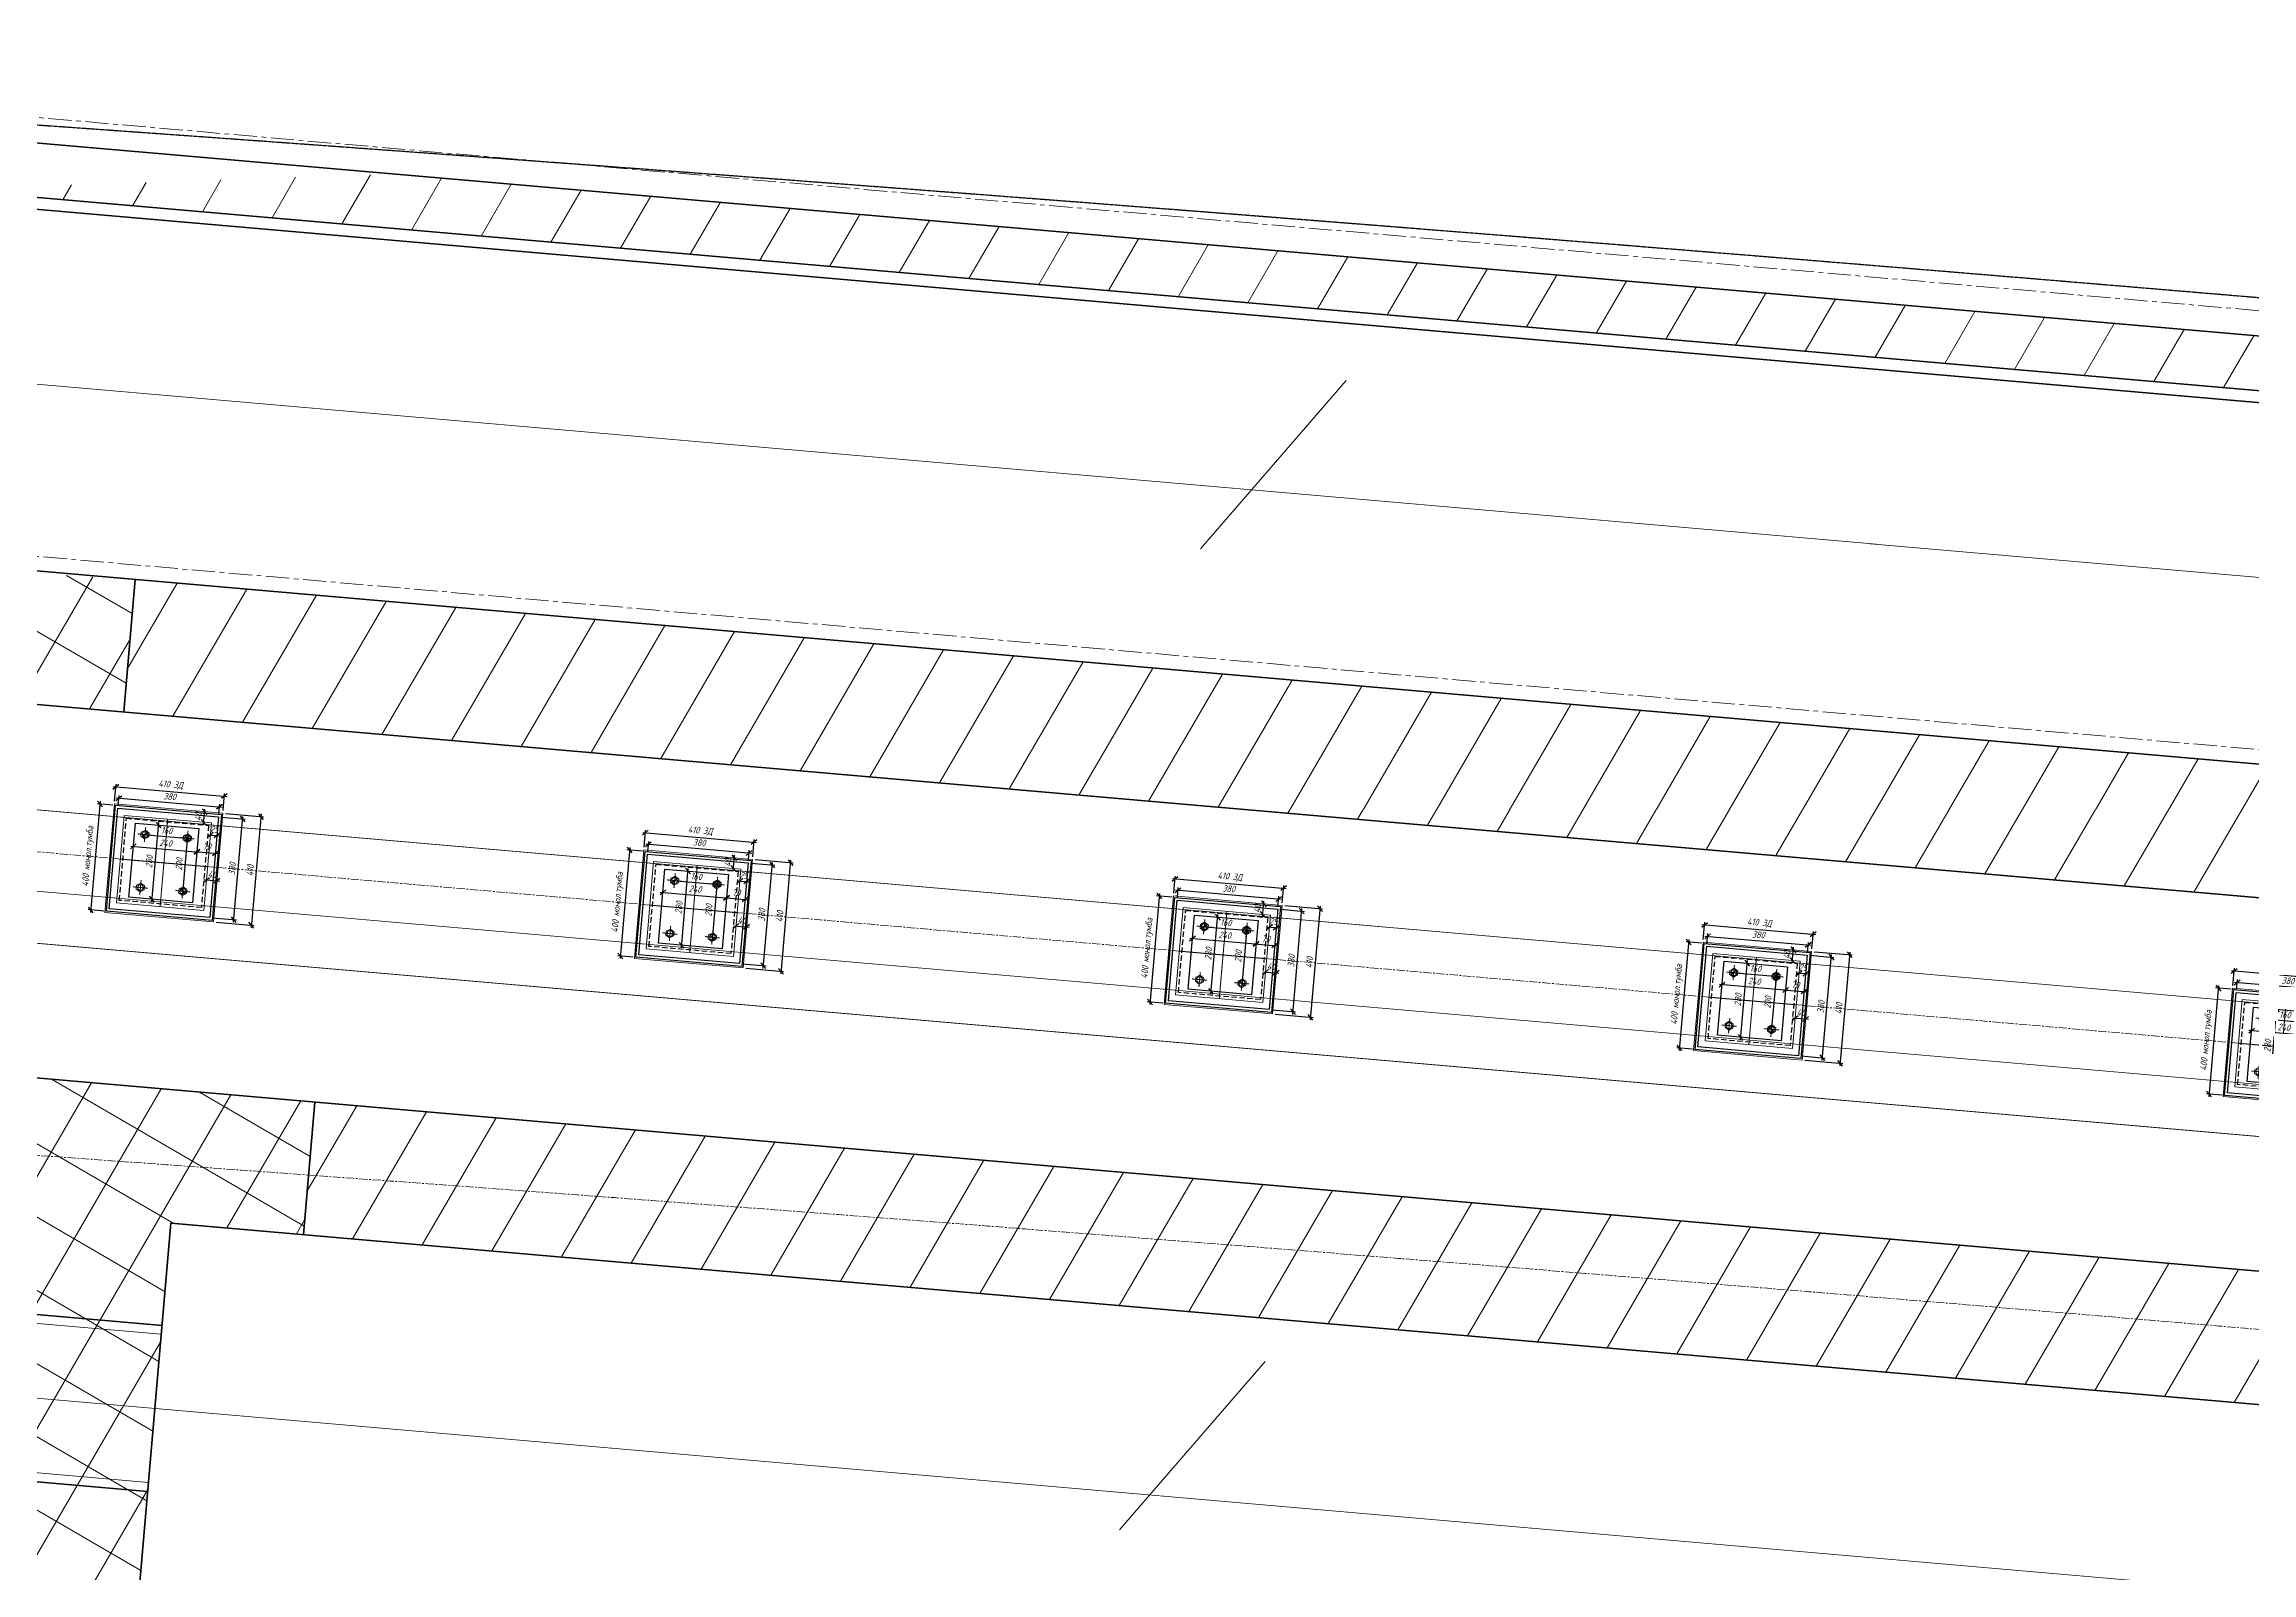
# Model space of a CAD drawing. Header units: millimetres. Extents: x 265754 to 14267433, y -6145605 to 2433772.
# Drawn here: x 8006124 to 8014431, y -574717 to -568966 of the extents above; entities that cross this region are included whole.
import ezdxf
from ezdxf import colors
from ezdxf.entities.mleader import LeaderData, LeaderLine
from ezdxf.math import Vec2, Vec3

# ---------------------------------------------------------------- set-up
doc = ezdxf.new("R2010")
doc.units = ezdxf.units.MM
for name, pattern in [('осевая', [2, 1.25, -0.25, 0.25, -0.25]), ('осеваяX2', [4, 2.5, -0.5, 0.5, -0.5]), ('Штриховая', [3, 2, -1])]:
    doc.linetypes.add(name, pattern=pattern)
for name, color, linetype, lineweight in [('Выноски', 3, 'Continuous', 15), ('ИС_Med', 7, 'Continuous', 35), ('ИС_Ось', 3, 'осевая', 18), ('ИС_РЗМ', 3, 'Continuous', 18), ('ИС_Тон', 3, 'Continuous', 18), ('ИС_Штр', 3, 'Continuous', 9), ('МДП_Ось', 1, 'осеваяX2', 30)]:
    doc.layers.add(name, color=color, linetype=linetype, lineweight=lineweight)
doc.styles.add('0', font='isocpeur.ttf', dxfattribs={"width": 0.8, "oblique": 15})
doc.styles.add('ISOCPEUR', font='isocpeur.ttf', dxfattribs={"width": 0.8, "oblique": 15, "height": 2.5})
doc.dimstyles.new('М10', dxfattribs={"dimscale": 10, "dimtxt": 2.5, "dimasz": 2, "dimexe": 1, "dimexo": 1, "dimgap": 1, "dimtad": 1, "dimdec": 0, "dimtxsty": '0', "dimblk1": 'OBLIQUE', "dimblk2": 'OBLIQUE', "dimsah": 1, "dimcen": 2.5, "dimdle": 1, "dimclrd": 256, "dimclre": 256, "dimclrt": 256, "dimaunit": 1, "dimadec": 0, "dimazin": 0, "dimtfac": 0.75, "dimtdec": 0, "dimtmove": 1, "dimatfit": 2, "dimldrblk": 'OBLIQUE', "dimfxl": 1, "dimtolj": 1, "dimtzin": 0, "dimlwd": -1, "dimlwe": -1, "dimarcsym": 0})

# ---------------------------------------------------------------- blocks, each defined once
blk = doc.blocks.new('_None')
blk = doc.blocks.new('болт БО')
at = {"layer": 'ИС_Тон', "linetype": 'осевая'}
for p, q in [((-27.8473755350301, 0.1288116181356145), (27.84737553503055, -0.1288116181353871)), ((-0.1288116180771794, -27.84737553508876), (0.1288116183113743, 27.84737553520426))]:
    blk.add_line(p, q, dxfattribs=at)
at = {"layer": 'ИС_Тон'}
blk.add_lwpolyline([(14.96664636836476, -7.295342044146537), (15.03303712032357, 7.157535470322273), (0.07648264958743312, 16.64982433590194), (-14.96664636713922, 7.295342045052394), (-15.03303711909848, -7.157535469416189), (-0.07648264836325325, -16.64982433522869)], close=True, dxfattribs=at)
blk.add_circle((1.168700691778213e-10, -4.547473508864641e-13), 11, dxfattribs=at)
blk = doc.blocks.new('_OBLIQUE')
at = {"color": 0, "linetype": 'ByBlock', "lineweight": -2}
blk.add_line((0.5000000000000001, 0.4999999999999999), (-0.5000000000000001, -0.4999999999999999), dxfattribs=at)
blk = doc.blocks.new('*D1612')
at = {"layer": 'Defpoints', "transparency": 16777216}
blk.add_line((-134.5914305062615, 114.4579756437743), (45.40856949368026, 114.4579756437743), dxfattribs=at)
at = {"layer": 'Defpoints', "color": 0, "transparency": 16777216}
for p in [(-124.5914305062615, 114.4579756996536), (35.40856949368026, 114.4579756437743), (35.40856949368026, 114.4579756437743)]:
    blk.add_point(p, dxfattribs=at)
at = {"layer": 'Defpoints', "transparency": 16777216, "xscale": 20, "yscale": 20, "zscale": 20, "rotation": 180}
blk.add_blockref('_OBLIQUE', (-124.5914305062615, 114.4579756437743), dxfattribs=at)
at = {"layer": 'Defpoints', "transparency": 16777216, "xscale": 20, "yscale": 20, "zscale": 20}
blk.add_blockref('_OBLIQUE', (35.40856949368026, 114.4579756437743), dxfattribs=at)
at = {"layer": 'Defpoints', "transparency": 16777216, "insert": (-44.59143050629064, 136.9579756437743), "char_height": 25, "attachment_point": 5, "style": '0'}
blk.add_mtext('\\A1;160', dxfattribs=at)
blk = doc.blocks.new('*D1613')
at = {"layer": 'Defpoints', "transparency": 16777216}
blk.add_line((35.40880478222967, 124.5088570149674), (35.40880478222972, -95.49114298541102), dxfattribs=at)
at = {"layer": 'Defpoints', "color": 0, "transparency": 16777216}
for p in [(35.40880476770691, 114.5088570149674), (35.40880478220062, -85.49114298541102), (35.40880478222972, -85.49114298541102)]:
    blk.add_point(p, dxfattribs=at)
at = {"layer": 'Defpoints', "transparency": 16777216, "xscale": 20, "yscale": 20, "zscale": 20}
for p, rotation in [((35.40880478222967, 114.5088570149674), 90), ((35.40880478222972, -85.49114298541102), 270)]:
    blk.add_blockref('_OBLIQUE', p, dxfattribs=dict(at, rotation=rotation))
at = {"layer": 'Defpoints', "transparency": 16777216, "insert": (12.9088047822297, 14.50885701477818), "char_height": 25, "attachment_point": 5, "rotation": 90, "style": '0'}
blk.add_mtext('\\A1;200', dxfattribs=at)
blk = doc.blocks.new('*D1619')
at = {"layer": 'Defpoints', "transparency": 16777216}
blk.add_line((-174.5911951646558, 66.70392627399997), (85.4088048353442, 66.70392627399997), dxfattribs=at)
at = {"layer": 'Defpoints', "color": 0, "transparency": 16777216}
for p in [(-164.5911951646558, 66.70392635787721), (75.4088048353442, 66.70392627402907), (75.4088048353442, 66.70392627399997)]:
    blk.add_point(p, dxfattribs=at)
at = {"layer": 'Defpoints', "transparency": 16777216, "xscale": 20, "yscale": 20, "zscale": 20, "rotation": 180}
blk.add_blockref('_OBLIQUE', (-164.5911951646558, 66.70392627399997), dxfattribs=at)
at = {"layer": 'Defpoints', "transparency": 16777216, "xscale": 20, "yscale": 20, "zscale": 20}
blk.add_blockref('_OBLIQUE', (75.4088048353442, 66.70392627399997), dxfattribs=at)
at = {"layer": 'Defpoints', "transparency": 16777216, "insert": (-44.5911951646558, 89.20392627399997), "char_height": 25, "attachment_point": 5, "style": '0'}
blk.add_mtext('\\A1;240', dxfattribs=at)
blk = doc.blocks.new('*D1620')
at = {"layer": 'Defpoints', "transparency": 16777216}
blk.add_line((-77.35079311186561, -135.4911429460336), (-77.35079311186568, 164.5088570539666), dxfattribs=at)
at = {"layer": 'Defpoints', "color": 0, "transparency": 16777216}
for p in [(-77.35079311183657, 154.5088570539666), (-77.35079311186567, 154.5088570539666), (-77.35079320965454, -125.4911429460336)]:
    blk.add_point(p, dxfattribs=at)
at = {"layer": 'Defpoints', "transparency": 16777216, "xscale": 20, "yscale": 20, "zscale": 20}
for p, rotation in [((-77.35079311186567, 154.5088570539666), 90), ((-77.35079311186561, -125.4911429460336), 270)]:
    blk.add_blockref('_OBLIQUE', p, dxfattribs=dict(at, rotation=rotation))
at = {"layer": 'Defpoints', "transparency": 16777216, "insert": (-99.85079311186563, 14.50885705396652), "char_height": 25, "attachment_point": 5, "rotation": 90, "style": '0'}
blk.add_mtext('\\A1;280', dxfattribs=at)
blk = doc.blocks.new('*D1621')
at = {"layer": 'Defpoints', "transparency": 16777216}
blk.add_line((65.4088048353442, 66.70392624955275), (155.4088048353733, 66.70392624955275), dxfattribs=at)
at = {"layer": 'Defpoints', "color": 0, "transparency": 16777216}
for p in [(75.4088048353442, 66.70392627402907), (145.4088048353733, 66.70392624958185), (145.4088048353733, 66.70392624955275)]:
    blk.add_point(p, dxfattribs=at)
at = {"layer": 'Defpoints', "transparency": 16777216, "xscale": 20, "yscale": 20, "zscale": 20, "rotation": 180}
blk.add_blockref('_OBLIQUE', (75.4088048353442, 66.70392624955275), dxfattribs=at)
at = {"layer": 'Defpoints', "transparency": 16777216, "xscale": 20, "yscale": 20, "zscale": 20}
blk.add_blockref('_OBLIQUE', (145.4088048353733, 66.70392624955275), dxfattribs=at)
at = {"layer": 'Defpoints', "transparency": 16777216, "insert": (110.4088048353588, 89.20392624955275), "char_height": 25, "attachment_point": 5, "style": '0'}
blk.add_mtext('\\A1;70', dxfattribs=at)
blk = doc.blocks.new('*D1622')
at = {"layer": 'Defpoints', "transparency": 16777216}
blk.add_line((110.4088048589474, 134.3160017424088), (155.4088048589474, 134.3160017424088), dxfattribs=at)
at = {"layer": 'Defpoints', "color": 0, "transparency": 16777216}
for p in [(120.4088048589474, 134.3160017511982), (145.4088048589474, 134.3160017424671), (145.4088048589474, 134.3160017424088)]:
    blk.add_point(p, dxfattribs=at)
at = {"layer": 'Defpoints', "transparency": 16777216, "xscale": 20, "yscale": 20, "zscale": 20, "rotation": 180}
blk.add_blockref('_OBLIQUE', (120.4088048589474, 134.3160017424088), dxfattribs=at)
at = {"layer": 'Defpoints', "transparency": 16777216, "xscale": 20, "yscale": 20, "zscale": 20}
blk.add_blockref('_OBLIQUE', (145.4088048589474, 134.3160017424088), dxfattribs=at)
at = {"layer": 'Defpoints', "transparency": 16777216, "insert": (132.9088048589183, 156.8160017468326), "char_height": 25, "attachment_point": 5, "style": '0'}
blk.add_mtext('\\A1;25', dxfattribs=at)
blk = doc.blocks.new('*D1623')
at = {"layer": 'Defpoints', "transparency": 16777216}
blk.add_line((110.408804799692, -35.3711190201866), (170.408804799692, -35.3711190201866), dxfattribs=at)
at = {"layer": 'Defpoints', "color": 0, "transparency": 16777216}
for p in [(120.408804799692, -35.37111900621676), (160.408804799692, -35.3711190201866), (160.408804799692, -35.3711190201866)]:
    blk.add_point(p, dxfattribs=at)
at = {"layer": 'Defpoints', "transparency": 16777216, "xscale": 20, "yscale": 20, "zscale": 20, "rotation": 180}
blk.add_blockref('_OBLIQUE', (120.408804799692, -35.3711190201866), dxfattribs=at)
at = {"layer": 'Defpoints', "transparency": 16777216, "xscale": 20, "yscale": 20, "zscale": 20}
blk.add_blockref('_OBLIQUE', (160.408804799692, -35.3711190201866), dxfattribs=at)
at = {"layer": 'Defpoints', "transparency": 16777216, "insert": (140.408804799692, -12.87111901320168), "char_height": 25, "attachment_point": 5, "style": '0'}
blk.add_mtext('\\A1;40', dxfattribs=at)
blk = doc.blocks.new('*D1614')
at = {"layer": 'Defpoints', "transparency": 16777216}
for p, q in [((-259.5911951112794, 284.3531216889387), (170.4088048887206, 284.3531216889387)), ((-249.5911951112794, 229.5088571141532), (-249.5911951112794, 294.3531216889387)), ((160.4088048887206, 229.5088569709333), (160.4088048887206, 294.3531216889387))]:
    blk.add_line(p, q, dxfattribs=at)
at = {"layer": 'Defpoints', "color": 0, "transparency": 16777216}
for p in [(160.4088048887206, 284.3531216889387), (-249.5911951112794, 219.5088571141532), (160.4088048887206, 219.5088569709333)]:
    blk.add_point(p, dxfattribs=at)
at = {"layer": 'Defpoints', "transparency": 16777216, "xscale": 20, "yscale": 20, "zscale": 20, "rotation": 180}
blk.add_blockref('_OBLIQUE', (-249.5911951112794, 284.3531216889387), dxfattribs=at)
at = {"layer": 'Defpoints', "transparency": 16777216, "xscale": 20, "yscale": 20, "zscale": 20}
blk.add_blockref('_OBLIQUE', (160.4088048887206, 284.3531216889387), dxfattribs=at)
at = {"layer": 'Defpoints', "transparency": 16777216, "insert": (-44.59119511127938, 308.7281216889387), "char_height": 25, "attachment_point": 5, "style": '0'}
blk.add_mtext('\\A1;410 ЗД', dxfattribs=at)
blk = doc.blocks.new('*D1615')
at = {"layer": 'Defpoints', "transparency": 16777216}
for p, q in [((-234.5911951165181, 214.5088571089145), (-234.5911951165181, 252.5192419534433)), ((145.4088048834819, 214.508856976172), (145.4088048834819, 252.5192419534433)), ((-244.5911951165181, 242.5192419534433), (155.4088048834819, 242.5192419534433))]:
    blk.add_line(p, q, dxfattribs=at)
at = {"layer": 'Defpoints', "color": 0, "transparency": 16777216}
for p in [(-234.5911951165181, 204.5088571089145), (145.4088048834819, 242.5192419534433), (145.4088048834819, 204.508856976172)]:
    blk.add_point(p, dxfattribs=at)
at = {"layer": 'Defpoints', "transparency": 16777216, "xscale": 20, "yscale": 20, "zscale": 20, "rotation": 180}
blk.add_blockref('_OBLIQUE', (-234.5911951165181, 242.5192419534433), dxfattribs=at)
at = {"layer": 'Defpoints', "transparency": 16777216, "xscale": 20, "yscale": 20, "zscale": 20}
blk.add_blockref('_OBLIQUE', (145.4088048834819, 242.5192419534433), dxfattribs=at)
at = {"layer": 'Defpoints', "transparency": 16777216, "insert": (-44.59119511651807, 265.0192419534433), "char_height": 25, "attachment_point": 5, "style": '0'}
blk.add_mtext('\\A1;380', dxfattribs=at)
blk = doc.blocks.new('*D1616')
at = {"layer": 'Defpoints', "transparency": 16777216}
blk.add_line((91.22692856038341, 169.5088569950895), (91.2269285603834, 229.5088569950896), dxfattribs=at)
at = {"layer": 'Defpoints', "color": 0, "transparency": 16777216}
for p in [(91.22692856035431, 219.5088569950896), (91.22692856038341, 219.5088569950896), (91.22692854638447, 179.5088569950895)]:
    blk.add_point(p, dxfattribs=at)
at = {"layer": 'Defpoints', "transparency": 16777216, "xscale": 20, "yscale": 20, "zscale": 20}
for p, rotation in [((91.22692856038341, 219.5088569950896), 90), ((91.22692856038341, 179.5088569950895), 270)]:
    blk.add_blockref('_OBLIQUE', p, dxfattribs=dict(at, rotation=rotation))
at = {"layer": 'Defpoints', "transparency": 16777216, "insert": (68.72692855339847, 199.5088569950603), "char_height": 25, "attachment_point": 5, "rotation": 90, "style": '0'}
blk.add_mtext('\\A1;40', dxfattribs=at)
blk = doc.blocks.new('*D1617')
at = {"layer": 'Defpoints', "transparency": 16777216}
for p, q in [((155.408804883482, 204.5088569761721), (245.8727592602664, 204.5088569761721)), ((235.8727592602665, -185.4911430238572), (235.8727592602664, 214.5088569761721)), ((155.4088047507394, -175.4911430238572), (245.8727592602665, -175.4911430238572))]:
    blk.add_line(p, q, dxfattribs=at)
at = {"layer": 'Defpoints', "color": 0, "transparency": 16777216}
for p in [(145.408804883482, 204.5088569761721), (235.8727592602664, 204.5088569761721), (145.4088047507394, -175.4911430238572)]:
    blk.add_point(p, dxfattribs=at)
at = {"layer": 'Defpoints', "transparency": 16777216, "xscale": 20, "yscale": 20, "zscale": 20}
for p, rotation in [((235.8727592602664, 204.5088569761721), 90), ((235.8727592602665, -175.4911430238572), 270)]:
    blk.add_blockref('_OBLIQUE', p, dxfattribs=dict(at, rotation=rotation))
at = {"layer": 'Defpoints', "transparency": 16777216, "insert": (213.3727592602664, 14.50885697615738), "char_height": 25, "attachment_point": 5, "rotation": 90, "style": '0'}
blk.add_mtext('\\A1;380', dxfattribs=at)
blk = doc.blocks.new('*D1618')
at = {"layer": 'Defpoints', "transparency": 16777216}
for p, q in [((170.4088048887207, 219.5088569709334), (313.6341532354418, 219.5088569709334)), ((303.6341532354418, 229.5088569709334), (303.6341532354419, -200.4911430290959)), ((170.4088047455298, -190.4911430290959), (313.6341532354419, -190.4911430290959))]:
    blk.add_line(p, q, dxfattribs=at)
at = {"layer": 'Defpoints', "color": 0, "transparency": 16777216}
for p in [(160.4088048887207, 219.5088569709334), (160.4088047455298, -190.4911430290959), (303.6341532354419, -190.4911430290959)]:
    blk.add_point(p, dxfattribs=at)
at = {"layer": 'Defpoints', "transparency": 16777216, "xscale": 20, "yscale": 20, "zscale": 20}
for p, rotation in [((303.6341532354418, 219.5088569709334), 90), ((303.6341532354419, -190.4911430290959), 270)]:
    blk.add_blockref('_OBLIQUE', p, dxfattribs=dict(at, rotation=rotation))
at = {"layer": 'Defpoints', "transparency": 16777216, "insert": (281.1341532354418, 14.50885697091868), "char_height": 25, "attachment_point": 5, "rotation": 90, "style": '0'}
blk.add_mtext('\\A1;410', dxfattribs=at)
blk = doc.blocks.new('*D1611')
at = {"layer": 'Defpoints', "transparency": 16777216}
for p, q in [((-254.5911951130257, 214.508857112378), (-313.4498259851537, 214.508857112378)), ((-303.4498259851537, 224.508857112378), (-303.4498259851536, -195.4911428875931)), ((-254.5911952527532, -185.4911428875931), (-313.4498259851536, -185.4911428875931))]:
    blk.add_line(p, q, dxfattribs=at)
at = {"layer": 'Defpoints', "color": 0, "transparency": 16777216}
for p in [(-244.5911951130257, 214.508857112378), (-303.4498259851536, -185.4911428875931), (-244.5911952527532, -185.4911428875931)]:
    blk.add_point(p, dxfattribs=at)
at = {"layer": 'Defpoints', "transparency": 16777216, "xscale": 20, "yscale": 20, "zscale": 20}
for p, rotation in [((-303.4498259851537, 214.508857112378), 90), ((-303.4498259851536, -185.4911428875931), 270)]:
    blk.add_blockref('_OBLIQUE', p, dxfattribs=dict(at, rotation=rotation))
at = {"layer": 'Defpoints', "transparency": 16777216, "insert": (-329.6998259851536, 14.50885711239253), "char_height": 25, "attachment_point": 5, "rotation": 90, "style": '0'}
blk.add_mtext('\\A1;400 монол.тумба', dxfattribs=at)
blk = doc.blocks.new('Б18')
for points in [[(-9.008876443288841, 0.3038090110144083), (-8.758876443288784, 0.3038090110126461), (-8.758876443290092, 0.1202778380565235), (-8.658876443290069, 0.1202778380558698), (-8.658876443288761, 0.3038090110119356), (-7.708884566341169, 0.3038156060497101)], [(-9.008876443293161, -0.3232533348978279), (-8.758876443293161, -0.3232533348995901), (-8.758876443291854, -0.1397221619434958), (-8.658876443291888, -0.1397221619442064), (-8.658876443293195, -0.3232533349002722), (-7.708868319774808, -0.3232467398625261)]]:
    blk.add_lwpolyline(points)
at = {"layer": 'ИС_Med'}
blk.add_lwpolyline([(-7.708876443997781, -0.709679294173867), (7.691123555996398, -0.709679294173867), (7.691123555996398, 0.6903207058203407), (-7.708876443997724, 0.6903207058203122)], close=True, dxfattribs=at)
at = {"layer": 'ИС_Ось', "linetype": 'осевая', "ltscale": 25}
blk.add_lwpolyline([(-9.008876443986026, -0.00967929416222546), (8.991123556013918, -0.00967929416222546)], dxfattribs=at)
at = {"layer": 'ИС_Тон'}
for points in [[(-8.658876443289046, 0.2702778380558186), (-7.708883697581598, 0.2702844330936216)], [(-8.658876443293025, -0.2897221619441837), (-7.708869188534379, -0.2897155669063807)]]:
    blk.add_lwpolyline(points, dxfattribs=at)
blk = doc.blocks.new('*U1644')
at = {"layer": 'Defpoints'}
for points in [[(-244.5911951130256, 214.5088571123779), (155.4088048869744, 214.5088569726504), (155.4088047472469, -185.4911430273205), (-244.5911952527531, -185.491142887593)], [(-164.5911951339513, 154.5088570844382), (75.40880486601964, 154.5088570006192), (75.40880476820166, -125.4911429993808), (-164.5911952317692, -125.4911429155327)]]:
    blk.add_lwpolyline(points, close=True, dxfattribs=at)
at = {"layer": 'Defpoints', "color": 1, "ltscale": 250}
blk.add_lwpolyline([(-234.5911951165181, 204.5088571089145), (145.4088048834819, 204.508856976172), (145.4088047507394, -175.4911430238571), (-234.5911952492315, -175.4911428910855)], close=True, dxfattribs=at)
at = {"layer": 'Defpoints', "color": 1, "linetype": 'Штриховая', "ltscale": 10}
blk.add_lwpolyline([(-199.5911951287417, 169.5088570966909), (110.4088048712583, 169.5088569883665), (110.408804762963, -140.4911430116044), (-199.591195237037, -140.4911429033091)], close=True, dxfattribs=at)
at = {"layer": 'ИС_Тон'}
for points in [[(-249.5911951112794, 219.5088571141532), (160.4088048887206, 219.5088569709333), (160.4088047455298, -190.4911430290958), (-249.5911952544993, -190.4911428858468)], [(-209.5911951252492, 179.5088571001834), (120.4088048747508, 179.5088569849031), (120.4088047594705, -150.4911430150969), (-209.5911952405295, -150.4911428998457)]]:
    blk.add_lwpolyline(points, close=True, dxfattribs=at)
at = {"layer": 'ИС_Тон', "linetype": 'осевая'}
for points in [[(-44.59119512522011, 179.5088570425287), (-44.59119524052949, -150.4911429574422)], [(-209.5911951828748, 14.50885710018338), (120.4088048170961, 14.50885698493221)]]:
    blk.add_lwpolyline(points, dxfattribs=at)
at = {"layer": 'ИС_Тон'}
for p in [(-124.5911951480666, 114.5088570704975), (35.40880485193338, 114.508857014589), (-124.5911952179158, -85.49114292953163), (35.40880478205509, -85.49114298541099)]:
    blk.add_blockref('болт БО', p, dxfattribs=at)
at = {"layer": 'Defpoints'}
for base, p1, p2, angle, text, picture, middle in [((160.4088048887206, 284.3531216889387), (-249.5911951112794, 219.5088571141532), (160.4088048887206, 219.5088569709333), 359.9999999799897, '<> ЗД', '*D1614', (-44.59119511127938, 308.7281216889387)), ((-303.4498259851536, -185.4911428875931), (-244.5911951130256, 214.5088571123779), (-244.5911952527531, -185.491142887593), 89.99999997998968, '<> монол.тумба', '*D1611', (-329.6998259851536, 14.50885711239253))]:
    dim = blk.add_linear_dim(base=base, p1=p1, p2=p2, angle=angle, text=text, dimstyle='М10', dxfattribs=at)
    dim.commit()
    dim.dimension.update_dxf_attribs({"geometry": picture, "text_midpoint": middle})
for base, p1, p2, angle, picture, middle in [((145.4088048834819, 242.5192419534433), (-234.5911951165181, 204.5088571089145), (145.4088048834819, 204.508856976172), 359.9999999799897, '*D1615', (-44.59119511651807, 265.0192419534433)), ((235.8727592602664, 204.5088569761721), (145.4088047507394, -175.4911430238571), (145.4088048834819, 204.508856976172), 89.99999997998968, '*D1617', (213.3727592602664, 14.50885697615738)), ((303.6341532354419, -190.4911430290959), (160.4088048887206, 219.5088569709333), (160.4088047455298, -190.4911430290958), 89.99999997998968, '*D1618', (281.1341532354418, 14.50885697091868)), ((75.4088048354937, 66.70392627393417), (-164.5911951646558, 66.70392635787721), (75.4088048353442, 66.70392627402907), 359.9999999799897, '*D1619', (-44.5911951646558, 89.20392627399997)), ((35.40856949368026, 114.4579756437743), (-124.5914305062615, 114.4579756996536), (35.40856949368026, 114.4579756437743), 359.9999999799897, '*D1612', (-44.59143050629064, 136.9579756437743)), ((-77.35079311186567, 154.5088570539666), (-77.35079320965451, -125.4911429460335), (-77.35079311183654, 154.5088570539665), 89.99999997998968, '*D1620', (-99.85079311186563, 14.50885705396652)), ((35.40880478222972, -85.49114298541102), (35.4088047677069, 114.5088570149674), (35.4088047822006, -85.49114298541099), 89.99999997998968, '*D1613', (12.9088047822297, 14.50885701477818)), ((145.4088048353733, 66.70392624955275), (75.4088048353442, 66.70392627402907), (145.4088048353733, 66.70392624958185), 359.9999999799897, '*D1621', (110.4088048353588, 89.20392624955275))]:
    dim = blk.add_linear_dim(base=base, p1=p1, p2=p2, angle=angle, dimstyle='М10', dxfattribs=at)
    dim.commit()
    dim.dimension.update_dxf_attribs({"geometry": picture, "text_midpoint": middle})
for base, p1, p2, angle, picture, middle, set_off in [((91.22692856038569, 219.5088569950974), (91.22692854638672, 179.5088569950973), (91.22692856035655, 219.5088569950973), 89.99999997998968, '*D1616', (91.22692855340074, 199.5088569950682), (2.273736754432321e-12, 7.87281351222191e-12)), ((145.4088048589634, 134.3160017424127), (120.4088048589634, 134.3160017512021), (145.4088048589634, 134.3160017424709), 359.9999999799897, '*D1622', (132.9088048589343, 134.3160017468365), (1.597300069988705e-11, 3.893774191965349e-12)), ((160.4088047996859, -35.3711190201708), (120.4088047996859, -35.37111900620096), (160.4088047996859, -35.3711190201708), 359.9999999799897, '*D1623', (140.4088047996859, -35.37111901318588), (-6.139089236967266e-12, 1.580247044330463e-11))]:
    dim = blk.add_linear_dim(base=base, p1=p1, p2=p2, angle=angle, dimstyle='М10', dxfattribs=at)
    dim.commit()
    dim.dimension.update_dxf_attribs({"geometry": picture, "text_midpoint": middle, "dimtype": 128, "insert": set_off})
blk = doc.blocks.new('*U1645')
at = {"layer": 'ИС_Med', "color": 0, "linetype": 'ByBlock', "lineweight": -2, "transparency": 16777216}
for p in [(0, 0), (2000, 0), (4000, 0), (6000, 0), (8000, 0)]:
    blk.add_blockref('*U1644', p, dxfattribs=at)
blk = doc.blocks.new('План Узловая')
at = {"layer": 'ИС_Штр'}
h = blk.add_hatch(dxfattribs=at)
h.set_pattern_fill('ANSI31', color=256, scale=75, angle=14.81052377493742)
h.set_pattern_definition([(59.81052377493726, (117790.1137641745, 12789.63067329768), (-205.8274345762676, 119.7438215556539), [])])
h.paths.add_polyline_path([(145679.1849655963, 7803.532894818636), (132174.0683349497, 8978.020828015404), (132130.7487691355, 8479.900947694841), (145635.8653997853, 7305.413014539285)])
blk.add_lwpolyline([(145635.8653997817, 7305.41301449819), (145679.1849655963, 7803.53289481852), (132174.0683349485, 8978.020828001143), (132130.7487691339, 8479.900947680348), (145635.8653997816, 7305.413014497608), (145644.3798225732, 7403.318041526654)])
at = {"layer": 'ИС_Med'}
blk.add_line((132174.0683349485, 8978.020828000968), (132130.7487691339, 8479.900947680406), dxfattribs=at)
at = {"layer": 'ИС_РЗМ'}
blk.add_line((135749.5421901383, 8002.543406380981), (135200.7453673791, 7369.1121293506), dxfattribs=at)
at = {"layer": 'ИС_Тон', "color": 6}
blk.add_lwpolyline([(129676.3925500827, 9701.938655207341), (146102.8636401044, 8273.391785988118), (147620.7694126564, 8113.401196689927)], dxfattribs=at)
at = {"layer": 'ИС_Med', "xscale": 999.9999999999999, "yscale": 999.9999999999999, "zscale": 999.9999999999999, "rotation": 355.0297120294017}
blk.add_blockref('Б18', (139252.7093263662, 7167.605217695178), dxfattribs=at)
at = {"layer": 'Выноски'}
ml = blk.add_multileader_mtext('Standard', dxfattribs=at)
ml.set_content('Свая буронабивная L=18,0 м', color=256, style='ISOCPEUR')
ml.set_leader_properties(color=256)
ml.set_arrow_properties(name='NONE')
ml.build(insert=Vec2(0, 0))
ml.multileader.update_dxf_attribs({"text_left_attachment_type": 6, "text_right_attachment_type": 6, "dogleg_length": 2, "arrow_head_size": 300, "scale": 200})
ctx = ml.context
ctx.base_point, ctx.scale, ctx.char_height, ctx.arrow_head_size, ctx.landing_gap_size, ctx.plane_origin, ctx.plane_x_axis, ctx.plane_y_axis = Vec3(121972.6754959094, 10227.96350371837), 200, 500, 300, 125, Vec3(119363.2685108185, 15269.37917041779), Vec3(1, 2.842170943040402e-15), Vec3(-2.842170943040402e-15, 1)
ctx.left_attachment, ctx.right_attachment = 6, 6
notes = []
notes.append((ctx, [(1, (1, 1, 0), (127216.6500921249, 10227.96350371838), (-1, -2.842170943040401e-16), 100, [(0, [(128494.5123782158, 11136.649928689)], 0, [])])]))
ctx.mtext.insert, ctx.mtext.text_direction, ctx.mtext.rotation, ctx.mtext.width, ctx.mtext.flow_direction = Vec3(122097.6754963398, 10827.96350383759), Vec3(1, 2.842170943040402e-15), 2.842170943040402e-15, 5234.506095560953, 5
ctx.mtext.has_bg_fill, ctx.mtext.bg_color, ctx.mtext.bg_scale_factor, ctx.mtext.bg_transparency, ctx.mtext.use_window_bg_color = 1, -1023410167, 1.5, 0, 1
for ctx, leaders in notes:
    for number, flags, end, landing, length, lines in leaders:
        leader = LeaderData()
        leader.index, (leader.has_last_leader_line, leader.has_dogleg_vector, leader.attachment_direction) = number, flags
        leader.last_leader_point, leader.dogleg_vector, leader.dogleg_length = Vec3(end), Vec3(landing), length
        for number, points, colour, breaks in lines:
            line = LeaderLine()
            line.index, line.vertices, line.color, line.breaks = number, Vec3.list(points), colors.encode_raw_color(colour), breaks
            leader.lines.append(line)
        ctx.leaders.append(leader)
at = {"layer": 'ИС_Штр'}
h = blk.add_hatch(dxfattribs=at)
h.set_pattern_fill('ANSI37', color=256, scale=75, angle=14.81052377493742)
h.set_pattern_definition([(59.81052396495632, (128030.5725089633, 11357.48539101373), (-205.8274349733927, 119.7438208730364), []), (149.8105239649563, (128030.5725089633, 11357.48539101373), (-119.7438208730364, -205.8274349733926), [])])
h.paths.add_polyline_path([(129133.844204303, 11069.87090384745), (129011.4026566554, 11548.12158904655), (128897.4588781375, 11558.03084022907), (128919.7688336383, 11814.56693781394), (128895.3274008422, 11885.63574048219), (128878.6963534286, 11509.41740448819), (128529.0015932012, 11524.87595499912), (128537.1068272119, 11708.22806605411), (128437.2043920551, 11712.64433707774), (128429.0991580445, 11529.29222602298), (127480.0657082855, 11571.32213259244), (127463.0107629538, 11185.51461277565)], flags=16)
h.paths.add_polyline_path([(128456.7919307274, 12155.74277954025), (128448.6866967167, 11972.39066848543), (128548.5891318735, 11967.97439746163), (128556.6943658841, 12151.32650851639), (128807.770175449, 12140.22749152879), (128670.331870988, 12539.85937155288), (127818.2349680541, 12613.96295450057), (127027.2139991581, 12648.93070056051), (127025.3263814948, 12606.23006007797), (127524.8385572712, 12584.1487049649), (127507.7584810205, 12197.7726874259)])
h.paths.add_polyline_path([(128670.331870988, 12539.85937155288), (128599.4752851922, 12801.73072725505), (127911.8392579349, 12871.14675821178), (127038.2342512213, 12898.22473425406), (127027.2139991581, 12648.93070056051), (127818.2349680541, 12613.96295450057)])
h.paths.add_polyline_path([(130246.8992749163, 12070.11098091165), (130275.610581526, 12400.25447019603), (128670.331870988, 12539.85937155288), (128807.770175449, 12140.22749152879), (128906.3891261116, 12135.86795800546), (128895.3274008422, 11885.63574048219), (128919.7688336383, 11814.56693781394), (128951.7870152741, 12182.73528168618), (129200.8469554577, 12161.07549877506), (129184.9459740031, 11978.23444694199), (129284.5699500766, 11969.57053377753), (129300.4709315312, 12152.41158561059)])
h.paths.add_polyline_path([(130195.4762494825, 11478.81162707083), (130219.7383489844, 11757.79489647667), (129273.3105769902, 11840.10207147093), (129262.0437758491, 11710.54819598654), (129249.0479061024, 11561.11223187641)], flags=17)
h.paths.add_polyline_path([(130219.7383489844, 11757.79489647667), (130243.994163208, 12036.70589318266), (129297.5658198232, 12119.00649788766), (129284.5699500766, 11969.57053377753), (129273.3105769902, 11840.10207147093)])
h.paths.add_polyline_path([(130159.0909568371, 11060.42706395069), (130192.5711377742, 11445.40653934178), (129246.1427943945, 11527.70714415354), (129262.0437758491, 11710.54819598654), (129162.4197997757, 11719.21210915101), (129146.5188183211, 11536.37105731794), (129011.4026566554, 11548.12158904655), (129133.844204303, 11069.87090384745)], flags=17)
h.paths.add_polyline_path([(128892.558706272, 11823.00386660232), (128542.863946043, 11838.46241707669), (128537.1068272119, 11708.22806605411), (128530.4824206764, 11558.37441331893), (128880.1771809037, 11542.91586280789)], flags=0)
h.paths.add_polyline_path([(128895.3274008422, 11885.63574048219), (128819.4914162007, 12106.14542469743), (128555.213538409, 12117.82805019675), (128548.5891318735, 11967.97439746163), (128542.863946043, 11838.46241707669), (128892.558706272, 11823.00386660232)], flags=17)
h.paths.add_polyline_path([(128448.6866967167, 11972.39066848543), (128455.3111032523, 12122.24432122044), (127506.2776535425, 12164.27422903571), (127493.9246601132, 11884.83165888482), (128442.9615108861, 11842.87868809939)])
h.paths.add_polyline_path([(128437.2043920551, 11712.64433707774), (128442.9615108861, 11842.87868809939), (127493.9246601132, 11884.83165888482), (127481.5465357635, 11604.82059098262), (128430.5799855196, 11562.79068434273)], flags=17)
h.paths.add_polyline_path([(132984.8720363447, 4591.278297928569), (133482.9919167174, 4547.958732168889), (133526.3114825319, 5046.078612489393), (132187.4556782304, 5162.51374064316), (132308.750462522, 6557.249405666254), (132806.8703428522, 6513.929839850869), (132850.1899087041, 7012.049720168114), (131511.3341044747, 7128.484848476015), (131632.6288887664, 8523.22051349905), (132130.7487691339, 8479.900947680406), (132174.0683349485, 8978.020828000968), (130835.212530652, 9094.455956213642), (130956.5073149437, 10489.19162123674), (131454.6271953111, 10445.87205541809), (131497.9467611257, 10943.99193573865), (127504.8102657474, 11183.66683066048), (126963.4985871765, 11207.59596788901), (126941.4172320664, 10708.08379215753), (128189.0073132361, 10652.93302516226), (128127.1795189187, 9254.298932973237), (127627.6673431348, 9276.380288086599), (127605.5859880237, 8776.868112355995), (128853.1760692007, 8721.717345359735), (128791.3482748834, 7323.083253170655), (128291.8360990995, 7345.164608284074), (128269.7547439884, 6845.65243255347), (129517.3448251459, 6790.501665428514), (129455.5170308285, 5391.867573239433), (128956.0048550572, 5413.948928352271), (128933.9234999336, 4914.436752622249), (130181.5135811581, 4859.285985592403), (130119.6857868408, 3460.651893403323), (129620.1736110568, 3482.733248516743), (129598.0922559458, 2983.221072786138), (130845.6823370557, 2928.07030569471), (130783.8545427384, 1529.436213505629), (130284.3423669544, 1551.517568619049), (130262.2610118434, 1052.005392888503), (131509.8510930204, 996.8546258921269), (131448.023298703, -401.7794662968954), (130948.5111229191, -379.6981111834757), (130917.5972257612, -1079.015157260699), (131459.3566491528, -1102.964087424858), (134661.5236054164, -1381.444203735038), (134713.9402800658, -778.7191483884817), (134215.8203996984, -735.3995825698366), (134337.1151839914, 659.3360824676929), (134835.2350643588, 616.0165166490478), (134878.5546301722, 1114.136396955117), (133539.6988258757, 1230.57152516779), (133660.9936101687, 2625.307190205436), (134159.1134905361, 2581.987624386791), (134202.4330563507, 3080.107504707295), (132863.577252053, 3196.542632905534)])
h.paths.add_polyline_path([(130788.8281989846, 12616.13863217086), (128577.9746907903, 12808.40803926875), (128670.331870988, 12539.85937155288), (130275.6105815261, 12400.25447019609), (130280.385741129, 12455.16272897372), (130778.957266297, 12411.80388534779)])
h = blk.add_hatch(dxfattribs=at)
h.set_pattern_fill('ANSI31', color=256, scale=75, angle=14.81052377493742)
h.set_pattern_definition([(59.81052377493726, (116438.3222613377, 16721.53361096501), (-205.8274345762676, 119.7438215556539), [])])
h.paths.add_polyline_path([(145142.0776795658, 11367.99233146489), (141436.4759885746, 11690.23788768327), (140890.7423651408, 12339.87875772879), (140293.0420033151, 12391.85845415137), (139643.362799186, 11846.14761003095), (132470.6623841208, 12469.92971544137), (130778.9572662988, 12411.80388536234), (145124.3580964261, 11164.23967450537)])
h = blk.add_hatch(dxfattribs=at)
h.set_pattern_fill('ANSI31', color=256, scale=75, angle=14.81052377493742)
h.set_pattern_definition([(59.81052377493726, (117113.9921903597, 14755.60178103467), (-205.8274345762676, 119.7438215556539), [])])
h.paths.add_polyline_path([(145003.0633917814, 9769.504002555623), (131497.9467611349, 10943.99193575245), (131454.6271953207, 10445.87205543183), (144959.7438259704, 9271.384122276271)])
for points in [[(130159.0909568371, 11060.42706395074), (131497.9467611258, 10943.9919357386), (131454.6271953111, 10445.87205541809), (130956.5073149437, 10489.19162123674)], [(130835.212530652, 9094.455956213642), (132174.0683349485, 8978.020828000968), (132130.7487691339, 8479.900947680406), (131632.6288887664, 8523.22051349905), (131511.3341044747, 7128.484848476015), (132850.1899087041, 7012.049720168114), (132806.8703428522, 6513.929839850869), (132308.750462522, 6557.249405666254), (132187.4556782304, 5162.51374064316), (133526.3114825319, 5046.078612489393), (133482.9919167174, 4547.958732168889), (132984.8720363447, 4591.278297928569), (132863.577252053, 3196.542632905534), (134202.4330563507, 3080.107504707295)], [(130159.0909568371, 11060.42706395074), (131497.9467611257, 10943.99193573865), (131454.6271953111, 10445.87205541809)], [(144959.7438259668, 9271.384122235118), (145003.0633917814, 9769.504002555506), (131497.9467611336, 10943.99193573813), (131454.627195319, 10445.87205541733), (144959.7438259668, 9271.384122234653), (144968.2582487585, 9369.28914926364)]]:
    blk.add_lwpolyline(points)
at = {"layer": 'ИС_Med'}
blk.add_line((131497.9467611258, 10943.99193573865), (131454.6271953112, 10445.87205541809), dxfattribs=at)
at = {"layer": 'ИС_Med', "color": 4, "ltscale": 70}
for points in [[(164249.9851047195, 9378.361564947409), (146737.1632683666, 11229.1734096345), (141436.4759885746, 11690.23788768327), (139643.362799186, 11846.14761003095), (127893.7473204083, 12867.91265607666), (98278.7031883793, 14177.07054692687), (96571.9309739063, 14158.33010130562), (64797.64305768989, 13809.44680646947), (63363.12789939001, 13714.58902830584), (33943.15434313292, 11769.18377471657), (28404.26680271205, 11402.9230471336)], [(164246.7224923679, 9127.77155343676), (146717.3799773988, 10980.32935705327), (127880.9666615647, 12618.45961157372), (98277.15257276682, 13927.1210689341), (96576.72460355522, 13908.45028344804), (64808.76860733383, 13559.63651341503), (63380.57195177174, 13465.19654828566), (33966.56023019768, 11520.18552294042)]]:
    blk.add_lwpolyline(points, dxfattribs=at)
at = {"layer": 'ИС_Ось', "color": 2, "ltscale": 70}
for points in [[(174104.5991200464, 8484.928866645969), (149529.5871549466, 11082.09588252449), (130128.1253657142, 12769.36622459895), (98281.30364431615, 14177.181717603), (64799.14123835223, 13809.54587414267), (32399.4591503116, 11667.10643149092), (7342.826656995836, 8785.304755250763)], [(173931.7129789479, 6849.039083617754), (149371.8698393077, 9444.603008795479), (130020.4920928834, 11127.51773473344), (98253.98959370548, 12531.78264908266), (64862.4893262262, 12165.14228050676), (32547.79332327511, 10028.32257018071), (7530.781608725927, 7151.077740384062)]]:
    blk.add_lwpolyline(points, dxfattribs=at)
at = {"layer": 'ИС_Ось', "color": 6, "ltscale": 25}
blk.add_lwpolyline([(171555.2733744095, 5934.975673662382), (146486.6045495929, 8584.31394850259), (127723.4753012578, 10216.07097017171), (98237.186056184, 11519.53714314057), (96603.15199281904, 11501.5953661137), (64901.46091584879, 11153.50918825902), (63539.38876502629, 11063.44172736257), (34182.77758778178, 9122.226331550512), (11767.37588040758, 6559.854624605272), (6618.952659764327, 5831.793216555263)], dxfattribs=at)
blk.add_lwpolyline([(171938.7137536773, 4820.039046314196), (151544.5615984517, 6972.488849354908, 0.059768530447525), (7720.029646566836, 4924.088648953591)], format="xyb", dxfattribs=at)
at = {"layer": 'ИС_РЗМ'}
blk.add_line((136054.6599633303, 11692.85645031015), (135505.863140571, 11059.42517327971), dxfattribs=at)
at = {"layer": 'ИС_Тон', "color": 6, "ltscale": 70}
for points in [[(171498.9306371038, 6098.804484876979), (146501.6572052492, 8740.597462894977), (127733.7478993334, 10372.77018774557), (98239.79292909795, 11676.57523053134), (96601.4282287499, 11658.58590289037), (64895.41492813086, 11310.45226680062), (63529.02971239609, 11220.09960309369), (34168.67450297053, 9278.63663194445), (11747.46516204055, 6715.601037012646), (6566.950308202533, 5983.001408492215)], [(171678.3661062302, 5577.056678460911), (146453.7188114378, 8242.87926419318), (127701.0326188374, 9873.728093561542), (98231.49078606052, 11176.4539331086), (96606.9179232376, 11158.61604054424), (64914.6696660858, 10810.63354533073), (63562.02032586816, 10721.18917082885), (34213.58878580894, 8780.514656167594), (11810.87509314559, 6219.593354186625), (6732.56289279426, 5501.446657100751)]]:
    blk.add_lwpolyline(points, dxfattribs=at)
at = {"layer": 'ИС_Тон', "color": 6}
blk.add_lwpolyline([(129559.1950195814, 10214.01808862016), (146150.7327990453, 8771.116005721968), (147377.9606200728, 8641.763508460135)], dxfattribs=at)
at = {"layer": 'ИС_Med', "xscale": 999.9999999999999, "yscale": 999.9999999999999, "zscale": 999.9999999999999, "rotation": 355.0297120294017}
for p in [(137900.4661787286, 11099.54743316991), (138576.5877525435, 9133.576325432863)]:
    blk.add_blockref('Б18', p, dxfattribs=at)
at = {"layer": 'ИС_Med', "rotation": 355.0313434943545}
blk.add_blockref('*U1645', (131649.2480084262, 9859.698710786062), dxfattribs=at)

msp = doc.modelspace()

# ---------------------------------------------------------------- linework, layer by layer
at = {"layer": 'МДП_Ось', "ltscale": 2, "flags": 128}
msp.add_lwpolyline([(7743020.992595687, -593330.2204492757), (7875995.041738242, -574045.6070504603, -0.06236864998936627), (8026972.342351574, -571109.4304036988), (8061759.606124713, -574780.1694094313, -0.0006835939129814829), (8066127.362766737, -575245.0831864031, -0.002050784183666171), (8070537.541818458, -575738.9143342129, -0.003417982021346757), (8074983.556319313, -576286.0585162179, -0.004785192664712867), (8079461.395765371, -576911.853947053, -0.006152421236037466), (8083965.726884553, -577642.1325494951, -0.007519673090427893), (8088489.448947108, -578503.0991005858, -0.008886952884495987), (8093023.240716463, -579521.1606231682, -0.01025426574051438), (8097555.105289772, -580722.6930873792, -0.1601430922746665), (8153134.948824895, -618559.8595920985, -0.01025426574051387), (8155916.350471443, -622338.4808565069, -0.008886952884495774), (8158525.636952834, -626183.3919233608, -0.007519673090428102), (8160985.074264622, -630076.525973689, -0.006152421236038218), (8163315.813701455, -633999.5298304628, -0.004785192664712388), (8165539.632439391, -637936.190375684, -0.003417982021346684), (8167678.608705627, -641872.0755668599, -0.002050784183666186), (8169754.846329005, -645794.1650306806, -0.0006835937965662782), (8171790.238388119, -649690.4788107921), (8184758.34710405, -674570.3202971127, 0.0006835937965661736), (8186775.97906046, -678432.6448135038, 0.002050784183666182), (8188793.496882007, -682243.8104068494, 0.003417982021347047), (8190832.591155495, -685995.9048459451, 0.004785192664713083), (8192912.373744836, -689677.5889339225, 0.006152421236038548), (8195050.799434346, -693276.8982754163, 0.00751967309042816), (8197264.460967481, -696780.9847788508, 0.008886952884496306), (8199568.362145425, -700175.8956863796, 0.01025426574051302), (8201975.664321106, -703446.3966451403, 0.2138723582029345), (8268493.021574076, -739259.4261616273, 0.01025426574051402), (8272545.094665596, -739468.4388355437, 0.008886952884494025), (8276647.583610649, -739522.8925601612, 0.007519673090428092), (8280791.538415405, -739441.9096317345, 0.006152421236037237), (8284973.570544253, -739245.6967650175, 0.004785192664712761), (8289192.088392084, -738955.1790515168, 0.003417982021346697), (8293446.987903847, -738591.9321772363, 0.002050784183666441), (8297739.323941261, -738178.1536178559, 0.0006835938547737822), (8302070.963949747, -737736.6645410234), (8315444.089647659, -736361.3322489178)], format="xyb", dxfattribs=at)

# ---------------------------------------------------------------- next in the draw order: block references
at = {"layer": 'ИС_Ось', "color": 4, "ltscale": 0.05}
msp.add_blockref('План Узловая', (7874968.788125941, -581924.4700561167), dxfattribs=at)

# ---------------------------------------------------------------- next in the draw order: leaders
at = {"layer": 'Выноски'}
ml = msp.add_multileader_mtext('Standard', dxfattribs=at)
ml.set_content('Ось водоотводных и дренажных устройств', color=256, style='ISOCPEUR')
ml.set_leader_properties(color=256)
ml.set_arrow_properties(name='NONE')
ml.build(insert=Vec2(0, 0))
ml.multileader.update_dxf_attribs({"text_left_attachment_type": 6, "text_right_attachment_type": 6, "dogleg_length": 2, "arrow_head_size": 250, "scale": 100})
ctx = ml.context
ctx.base_point, ctx.scale, ctx.char_height, ctx.arrow_head_size, ctx.landing_gap_size, ctx.plane_origin = Vec3(8256536.252706932, -570947.6594328076), 100, 250, 250, 62.5, Vec3(8253915.463094323, -571173.0906499944)
ctx.left_attachment, ctx.right_attachment, ctx.text_align_type = 6, 6, 2
notes = []
notes.append((ctx, [(1, (1, 1, 0), (8256485.742992328, -570947.6594328076), (1, 0), 50.50971460339497, [(0, [(8255682.925426409, -571241.1824739672)], 0, [])])]))
ctx.mtext.insert, ctx.mtext.width, ctx.mtext.alignment, ctx.mtext.flow_direction = Vec3(8259385.74000504, -570622.6594328076), 2879.73446051986, 3, 5
for ctx, leaders in notes:
    for number, flags, end, landing, length, lines in leaders:
        leader = LeaderData()
        leader.index, (leader.has_last_leader_line, leader.has_dogleg_vector, leader.attachment_direction) = number, flags
        leader.last_leader_point, leader.dogleg_vector, leader.dogleg_length = Vec3(end), Vec3(landing), length
        for number, points, colour, breaks in lines:
            line = LeaderLine()
            line.index, line.vertices, line.color, line.breaks = number, Vec3.list(points), colors.encode_raw_color(colour), breaks
            leader.lines.append(line)
        ctx.leaders.append(leader)

doc.saveas('drawing.dxf')
